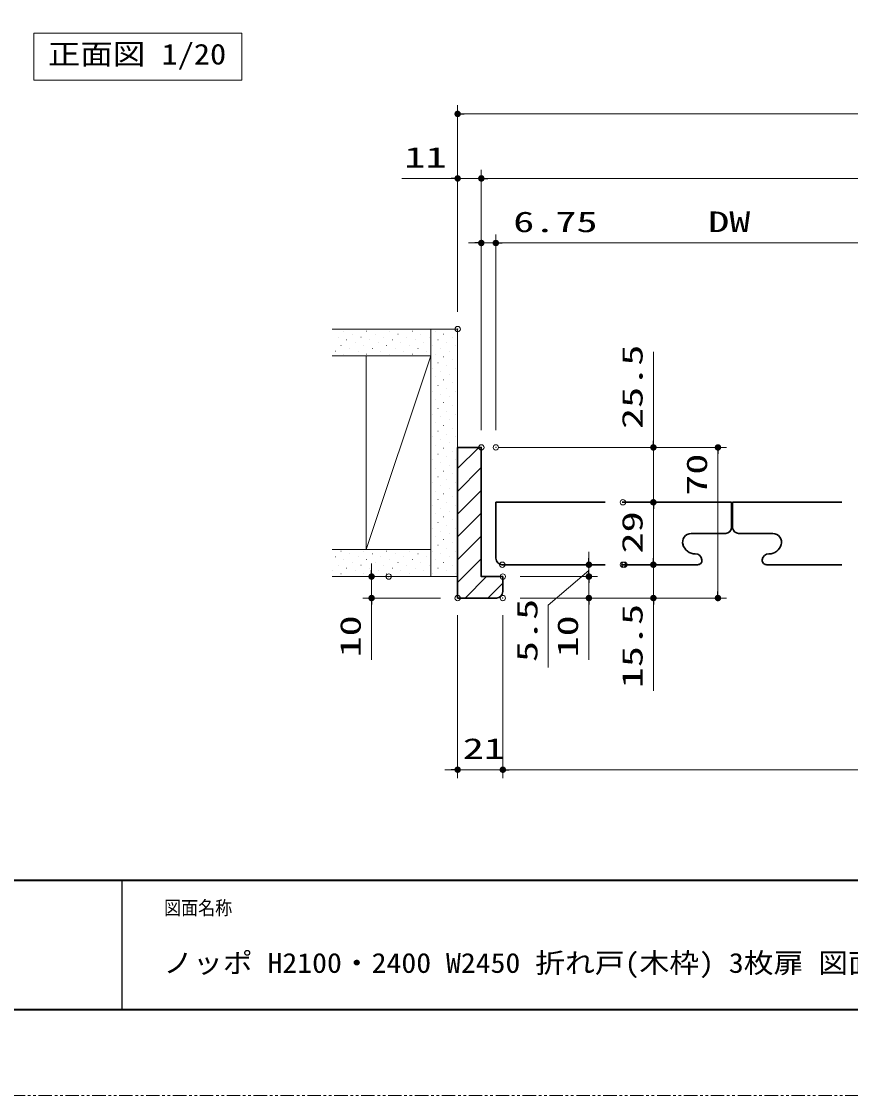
# Model space of a CAD drawing. Units: millimetres, scale not verified. Extents: x -1306 to 1306, y -607 to 607.
# Drawn here: x -939.6 to -554.3, y -594 to -94.9 of the extents above; entities that cross this region are included whole.
import ezdxf
from ezdxf.enums import TextEntityAlignment as Align

# ---------------------------------------------------------------- set-up
doc = ezdxf.new("R2010")
doc.units = ezdxf.units.MM
doc.header["$LTSCALE"] = 5
doc.header["$PDMODE"] = 32
doc.header["$PDSIZE"] = 2.5
doc.linetypes.add('USER1', pattern=[2.5, 1.25, -0.25, 0.25, -0.25, 0.25, -0.25])
for name, color, linetype, lineweight in [('0-1_線(黄)', 2, 'Continuous', 15), ('0-3_陰線', 4, 'USER1', 9), ('0-D_線(白)', 7, 'Continuous', 30), ('1-1_寸法線', 3, 'Continuous', 13), ('1-2_ハッチング', 6, 'Continuous', 9), ('1-4_DEFPOINTS', 7, 'Continuous', 5), ('1-5_0', 3, 'Continuous', 25), ('1-7_図面枠', 7, 'Continuous', 35)]:
    doc.layers.add(name, color=color, linetype=linetype, lineweight=lineweight)
doc.styles.add('ＭＳ ゴシック', font='')
doc.styles.get('ＭＳ ゴシック').set_extended_font_data('MS Gothic')

# ---------------------------------------------------------------- blocks, each defined once
blk = doc.blocks.new('_DOT')
at = {"layer": '1-5_0'}
blk.add_line((-2.5, 0), (-5, 0), dxfattribs=at)
for points in [[(0, 0), (-2.5, 0), (-2.48, 0.313)], [(0, 0), (-2.48, -0.313), (-2.5, 0)], [(0, 0), (-2.48, 0.313), (-2.421, 0.622)], [(0, 0), (-2.421, -0.622), (-2.48, -0.313)], [(0, 0), (-2.421, 0.622), (-2.324, 0.92)], [(0, 0), (-2.324, -0.92), (-2.421, -0.622)], [(0, 0), (-2.324, 0.92), (-2.191, 1.204)], [(0, 0), (-2.191, -1.204), (-2.324, -0.92)], [(0, 0), (-2.191, 1.204), (-2.023, 1.469)], [(0, 0), (-2.023, -1.469), (-2.191, -1.204)], [(0, 0), (-2.023, 1.469), (-1.822, 1.711)], [(0, 0), (-1.822, -1.711), (-2.023, -1.469)], [(0, 0), (-1.822, 1.711), (-1.594, 1.926)], [(0, 0), (-1.594, -1.926), (-1.822, -1.711)], [(0, 0), (-1.594, 1.926), (-1.34, 2.111)], [(0, 0), (-1.34, -2.111), (-1.594, -1.926)], [(0, 0), (-1.34, 2.111), (-1.064, 2.262)], [(0, 0), (-1.064, -2.262), (-1.34, -2.111)], [(0, 0), (-1.064, 2.262), (-0.773, 2.378)], [(0, 0), (-0.773, -2.378), (-1.064, -2.262)], [(0, 0), (-0.773, 2.378), (-0.468, 2.456)], [(0, 0), (-0.468, -2.456), (-0.773, -2.378)], [(0, 0), (-0.468, 2.456), (-0.157, 2.495)], [(0, 0), (-0.157, -2.495), (-0.468, -2.456)], [(0, 0), (-0.157, 2.495), (0.157, 2.495)], [(0, 0), (0.157, -2.495), (-0.157, -2.495)], [(0, 0), (0.157, 2.495), (0.468, 2.456)], [(0, 0), (0.468, 2.456), (0.773, 2.378)], [(0, 0), (0.773, 2.378), (1.064, 2.262)], [(0, 0), (1.064, 2.262), (1.34, 2.111)], [(0, 0), (1.34, 2.111), (1.594, 1.926)], [(0, 0), (1.594, 1.926), (1.822, 1.711)], [(0, 0), (1.822, 1.711), (2.023, 1.469)], [(0, 0), (2.023, 1.469), (2.191, 1.204)], [(0, 0), (2.191, 1.204), (2.324, 0.92)], [(0, 0), (2.324, 0.92), (2.421, 0.622)], [(0, 0), (2.421, 0.622), (2.48, 0.313)], [(0, 0), (2.48, 0.313), (2.5, 0)], [(0, 0), (0.468, -2.456), (0.157, -2.495)], [(0, 0), (0.773, -2.378), (0.468, -2.456)], [(0, 0), (1.064, -2.262), (0.773, -2.378)], [(0, 0), (1.34, -2.111), (1.064, -2.262)], [(0, 0), (1.594, -1.926), (1.34, -2.111)], [(0, 0), (1.822, -1.711), (1.594, -1.926)], [(0, 0), (2.023, -1.469), (1.822, -1.711)], [(0, 0), (2.191, -1.204), (2.023, -1.469)], [(0, 0), (2.324, -0.92), (2.191, -1.204)], [(0, 0), (2.421, -0.622), (2.324, -0.92)], [(0, 0), (2.48, -0.313), (2.421, -0.622)], [(0, 0), (2.5, 0), (2.48, -0.313)]]:
    blk.add_solid(points, dxfattribs=at)

msp = doc.modelspace()

# ---------------------------------------------------------------- linework, layer by layer
at = {"layer": '0-1_線(黄)'}
for p, q in [((-795.276, -237.831), (-736.886, -237.831)), ((-749.386, -237.831), (-749.386, -352.831)), ((-736.886, -292.831), (-736.886, -237.831)), ((-795.276, -250.331), (-749.386, -250.331)), ((-779.386, -340.331), (-749.386, -250.331)), ((-779.386, -250.331), (-779.386, -340.331)), ((-795.276, -340.331), (-749.386, -340.331)), ((-795.276, -352.831), (-736.886, -352.831))]:
    msp.add_line(p, q, dxfattribs=at)
msp.add_lwpolyline([(-933.888, -100.394), (-837.273, -100.394), (-837.273, -122.229), (-933.888, -122.229)], close=True, dxfattribs=at)
at = {"layer": '0-3_陰線'}
msp.add_line((387.036, -594), (-1292.964, -594), dxfattribs=at)
at = {"layer": '0-D_線(白)'}
for p, q in [((-736.886, -292.831), (-725.886, -292.831)), ((-719.131, -344.332), (-719.136, -318.331)), ((-719.136, -318.331), (-668.334, -318.331)), ((-660.334, -318.331), (-609.549, -318.331)), ((-609.549, -318.331), (-609.549, -330.366)), ((-609.049, -318.331), (-609.049, -330.366)), ((-558.257, -318.331), (-609.049, -318.331)), ((-612.248, -332.831), (-628.322, -332.831)), ((-606.35, -332.831), (-590.309, -332.831)), ((-736.886, -340.331), (-736.886, -352.831)), ((-716.131, -347.331), (-668.334, -347.331)), ((-660.334, -347.331), (-632.299, -347.331)), ((-632.299, -347.331), (-625.42, -347.331)), ((-586.332, -347.331), (-593.21, -347.331)), ((-558.257, -347.331), (-586.332, -347.331)), ((-715.886, -359.831), (-715.886, -352.831))]:
    msp.add_line(p, q, dxfattribs=at)
for points in [[(-736.886, -292.831), (-736.886, -362.831), (-718.886, -362.831)], [(-715.886, -352.831), (-725.886, -352.831), (-725.886, -292.831)]]:
    msp.add_lwpolyline(points, dxfattribs=at)
for centre, radius, start, end in [((-628.299, -336.831), 4, 90.20752, 197.76294), ((-612.503, -329.842), 3, 274.86949, 349.92817), ((-606.095, -329.842), 3, 190.07183, 265.13051), ((-590.332, -336.831), 4, 342.23706, 89.79248), ((-626.362, -336.331), 6, 195.04154, 268.99496), ((-592.268, -336.331), 6, 271.00504, 344.95846), ((-716.131, -344.331), 3, 180.01273, 270), ((-626.298, -345.331), 3, 4.05402, 93.19439), ((-592.332, -345.331), 3, 86.80561, 175.94598), ((-625.299, -345.331), 2, 266.51721, 6.16759), ((-593.332, -345.331), 2, 173.83241, 273.48279), ((-718.886, -359.831), 3, 270, 0)]:
    msp.add_arc(centre, radius, start, end, dxfattribs=at)
at = {"layer": '1-1_寸法線'}
for p, q in [((-736.886, -229.831), (-736.886, -133.831)), ((-733.886, -137.831), (-40.84, -137.831)), ((-736.886, -229.831), (-736.886, -163.831)), ((-725.886, -284.831), (-725.886, -163.831)), ((-725.886, -284.831), (-725.886, -163.831)), ((-739.886, -167.831), (-762.791, -167.831)), ((-725.886, -167.831), (-736.886, -167.831)), ((-722.886, -167.831), (-719.886, -167.831)), ((-51.84, -167.831), (-722.886, -167.831)), ((-725.886, -284.831), (-725.886, -193.831)), ((-719.136, -284.831), (-719.136, -193.831)), ((-719.136, -284.831), (-719.136, -193.831)), ((-728.886, -197.831), (-731.886, -197.831)), ((-725.886, -197.831), (-719.136, -197.831)), ((-716.136, -197.831), (-675.136, -197.831)), ((-502.329, -197.831), (-716.136, -197.831)), ((-645.886, -289.831), (-645.886, -248.355)), ((-717.886, -292.831), (-641.886, -292.831)), ((-717.886, -292.831), (-611.886, -292.831)), ((-645.886, -318.331), (-645.886, -292.831)), ((-615.886, -295.831), (-615.886, -359.831)), ((-652.084, -318.331), (-641.886, -318.331)), ((-652.084, -318.331), (-641.886, -318.331)), ((-645.886, -321.331), (-645.886, -344.331)), ((-645.886, -321.331), (-645.886, -324.331)), ((-675.886, -344.331), (-675.886, -341.331)), ((-645.886, -344.331), (-645.886, -341.331)), ((-776.886, -349.831), (-776.886, -346.831)), ((-708.131, -347.331), (-671.886, -347.331)), ((-675.886, -349.831), (-675.886, -346.831)), ((-675.886, -347.331), (-675.886, -352.831)), ((-675.886, -347.331), (-675.886, -352.831)), ((-652.084, -347.331), (-641.886, -347.331)), ((-651.404, -347.331), (-641.886, -347.331)), ((-645.886, -347.331), (-645.886, -362.831)), ((-776.918, -352.831), (-780.886, -352.831)), ((-776.886, -352.831), (-776.886, -362.831)), ((-707.886, -352.831), (-671.886, -352.831)), ((-707.886, -352.831), (-671.886, -352.831)), ((-675.886, -352.831), (-675.886, -362.831)), ((-675.886, -355.831), (-675.886, -358.831)), ((-744.886, -362.831), (-780.886, -362.831)), ((-707.886, -362.831), (-641.886, -362.831)), ((-707.886, -362.831), (-611.886, -362.831)), ((-707.886, -362.831), (-671.886, -362.831)), ((-776.886, -365.831), (-776.886, -391.593)), ((-675.886, -365.831), (-675.886, -391.593)), ((-645.886, -365.831), (-645.886, -405.879)), ((-736.886, -370.831), (-736.886, -446.593)), ((-715.886, -370.831), (-715.886, -446.593)), ((-715.886, -370.831), (-715.886, -446.593)), ((-739.886, -442.593), (-742.886, -442.593)), ((-736.886, -442.593), (-715.886, -442.593)), ((-712.886, -442.593), (-709.886, -442.593)), ((-712.886, -442.593), (-290.327, -442.593))]:
    msp.add_line(p, q, dxfattribs=at)
msp.add_lwpolyline([(-675.886, -350.081), (-694.747, -366.201), (-694.747, -395.154)], dxfattribs=at)
at = {"layer": '1-2_ハッチング'}
for p, q in [((-789.807, -238.877), (-789.757, -238.877)), ((-779.2, -238.877), (-779.15, -238.877)), ((-768.594, -238.877), (-768.544, -238.877)), ((-757.987, -238.877), (-757.937, -238.877)), ((-747.38, -238.877), (-747.33, -238.877)), ((-792.458, -241.528), (-792.408, -241.528)), ((-788.481, -242.854), (-788.431, -242.854)), ((-785.829, -240.203), (-785.779, -240.203)), ((-784.504, -244.18), (-784.454, -244.18)), ((-781.852, -241.528), (-781.802, -241.528)), ((-777.874, -242.854), (-777.824, -242.854)), ((-775.223, -240.203), (-775.173, -240.203)), ((-773.897, -244.18), (-773.847, -244.18)), ((-771.245, -241.528), (-771.195, -241.528)), ((-767.268, -242.854), (-767.218, -242.854)), ((-764.616, -240.203), (-764.566, -240.203)), ((-763.29, -244.18), (-763.24, -244.18)), ((-760.639, -241.528), (-760.589, -241.528)), ((-756.661, -242.854), (-756.611, -242.854)), ((-754.01, -240.203), (-753.96, -240.203)), ((-752.684, -244.18), (-752.634, -244.18)), ((-750.032, -241.528), (-749.982, -241.528)), ((-746.055, -242.854), (-746.005, -242.854)), ((-743.403, -240.203), (-743.353, -240.203)), ((-742.077, -244.18), (-742.027, -244.18)), ((-739.425, -241.528), (-739.375, -241.528)), ((-793.784, -248.158), (-793.734, -248.158)), ((-791.133, -245.506), (-791.083, -245.506)), ((-789.807, -249.483), (-789.757, -249.483)), ((-787.155, -246.832), (-787.105, -246.832)), ((-783.178, -248.158), (-783.128, -248.158)), ((-780.526, -245.506), (-780.476, -245.506)), ((-779.2, -249.483), (-779.15, -249.483)), ((-776.549, -246.832), (-776.499, -246.832)), ((-772.571, -248.158), (-772.521, -248.158)), ((-769.919, -245.506), (-769.869, -245.506)), ((-768.594, -249.483), (-768.544, -249.483)), ((-765.942, -246.832), (-765.892, -246.832)), ((-761.964, -248.158), (-761.914, -248.158)), ((-759.313, -245.506), (-759.263, -245.506)), ((-757.987, -249.483), (-757.937, -249.483)), ((-755.335, -246.832), (-755.285, -246.832)), ((-751.358, -248.158), (-751.308, -248.158)), ((-748.706, -245.506), (-748.656, -245.506)), ((-747.38, -249.483), (-747.33, -249.483)), ((-744.729, -246.832), (-744.679, -246.832)), ((-740.751, -248.158), (-740.701, -248.158)), ((-738.1, -245.506), (-738.05, -245.506)), ((-746.055, -253.461), (-746.005, -253.461)), ((-743.403, -250.809), (-743.353, -250.809)), ((-739.425, -252.135), (-739.375, -252.135)), ((-748.706, -256.112), (-748.656, -256.112)), ((-744.729, -257.438), (-744.679, -257.438)), ((-742.077, -254.787), (-742.027, -254.787)), ((-740.751, -258.764), (-740.701, -258.764)), ((-738.1, -256.112), (-738.05, -256.112)), ((-747.38, -260.09), (-747.33, -260.09)), ((-746.055, -264.067), (-746.005, -264.067)), ((-743.403, -261.416), (-743.353, -261.416)), ((-739.425, -262.742), (-739.375, -262.742)), ((-748.706, -266.719), (-748.656, -266.719)), ((-744.729, -268.045), (-744.679, -268.045)), ((-742.077, -265.393), (-742.027, -265.393)), ((-740.751, -269.371), (-740.701, -269.371)), ((-738.1, -266.719), (-738.05, -266.719)), ((-747.38, -270.697), (-747.33, -270.697)), ((-743.403, -272.022), (-743.353, -272.022)), ((-739.425, -273.348), (-739.375, -273.348)), ((-748.706, -277.326), (-748.656, -277.326)), ((-746.055, -274.674), (-746.005, -274.674)), ((-744.729, -278.652), (-744.679, -278.652)), ((-742.077, -276), (-742.027, -276)), ((-738.1, -277.326), (-738.05, -277.326)), ((-747.38, -281.303), (-747.33, -281.303)), ((-743.403, -282.629), (-743.353, -282.629)), ((-740.751, -279.977), (-740.701, -279.977)), ((-739.425, -283.955), (-739.375, -283.955)), ((-748.706, -287.932), (-748.656, -287.932)), ((-746.055, -285.281), (-746.005, -285.281)), ((-744.729, -289.258), (-744.679, -289.258)), ((-742.077, -286.606), (-742.027, -286.606)), ((-738.1, -287.932), (-738.05, -287.932)), ((-747.38, -291.91), (-747.33, -291.91)), ((-743.403, -293.236), (-743.353, -293.236)), ((-740.751, -290.584), (-740.701, -290.584)), ((-736.886, -302.629), (-727.088, -292.831)), ((-748.706, -298.539), (-748.656, -298.539)), ((-746.055, -295.887), (-746.005, -295.887)), ((-742.077, -297.213), (-742.027, -297.213)), ((-739.425, -294.561), (-739.375, -294.561)), ((-738.1, -298.539), (-738.05, -298.539)), ((-747.38, -302.516), (-747.33, -302.516)), ((-744.729, -299.865), (-744.679, -299.865)), ((-743.403, -303.842), (-743.353, -303.842)), ((-740.751, -301.191), (-740.701, -301.191)), ((-736.886, -313.236), (-725.886, -302.236)), ((-748.706, -309.146), (-748.656, -309.146)), ((-746.055, -306.494), (-746.005, -306.494)), ((-742.077, -307.82), (-742.027, -307.82)), ((-739.425, -305.168), (-739.375, -305.168)), ((-738.1, -309.146), (-738.05, -309.146)), ((-747.38, -313.123), (-747.33, -313.123)), ((-744.729, -310.471), (-744.679, -310.471)), ((-740.751, -311.797), (-740.701, -311.797)), ((-736.886, -323.842), (-725.886, -312.842)), ((-746.055, -317.1), (-746.005, -317.1)), ((-743.403, -314.449), (-743.353, -314.449)), ((-742.077, -318.426), (-742.027, -318.426)), ((-739.425, -315.775), (-739.375, -315.775)), ((-748.706, -319.752), (-748.656, -319.752)), ((-747.38, -323.73), (-747.33, -323.73)), ((-744.729, -321.078), (-744.679, -321.078)), ((-740.751, -322.404), (-740.701, -322.404)), ((-738.1, -319.752), (-738.05, -319.752)), ((-736.886, -334.449), (-725.886, -323.449)), ((-746.055, -327.707), (-746.005, -327.707)), ((-743.403, -325.055), (-743.353, -325.055)), ((-742.077, -329.033), (-742.027, -329.033)), ((-739.425, -326.381), (-739.375, -326.381)), ((-748.706, -330.359), (-748.656, -330.359)), ((-747.38, -334.336), (-747.33, -334.336)), ((-744.729, -331.685), (-744.679, -331.685)), ((-740.751, -333.01), (-740.701, -333.01)), ((-738.1, -330.359), (-738.05, -330.359)), ((-736.886, -345.055), (-725.886, -334.055)), ((-746.055, -338.314), (-746.005, -338.314)), ((-743.403, -335.662), (-743.353, -335.662)), ((-739.425, -336.988), (-739.375, -336.988)), ((-793.784, -343.617), (-793.734, -343.617)), ((-791.133, -340.965), (-791.083, -340.965)), ((-787.155, -342.291), (-787.105, -342.291)), ((-783.178, -343.617), (-783.128, -343.617)), ((-780.526, -340.965), (-780.476, -340.965)), ((-776.549, -342.291), (-776.499, -342.291)), ((-772.571, -343.617), (-772.521, -343.617)), ((-769.919, -340.965), (-769.869, -340.965)), ((-765.942, -342.291), (-765.892, -342.291)), ((-761.964, -343.617), (-761.914, -343.617)), ((-759.313, -340.965), (-759.263, -340.965)), ((-755.335, -342.291), (-755.285, -342.291)), ((-751.358, -343.617), (-751.308, -343.617)), ((-748.706, -340.965), (-748.656, -340.965)), ((-744.729, -342.291), (-744.679, -342.291)), ((-742.077, -339.639), (-742.027, -339.639)), ((-740.751, -343.617), (-740.701, -343.617)), ((-738.1, -340.965), (-738.05, -340.965)), ((-792.458, -347.594), (-792.408, -347.594)), ((-789.807, -344.943), (-789.757, -344.943)), ((-788.481, -348.92), (-788.431, -348.92)), ((-785.829, -346.269), (-785.779, -346.269)), ((-781.852, -347.594), (-781.802, -347.594)), ((-779.2, -344.943), (-779.15, -344.943)), ((-777.874, -348.92), (-777.824, -348.92)), ((-775.223, -346.269), (-775.173, -346.269)), ((-771.245, -347.594), (-771.195, -347.594)), ((-768.594, -344.943), (-768.544, -344.943)), ((-767.268, -348.92), (-767.218, -348.92)), ((-764.616, -346.269), (-764.566, -346.269)), ((-760.639, -347.594), (-760.589, -347.594)), ((-757.987, -344.943), (-757.937, -344.943)), ((-756.661, -348.92), (-756.611, -348.92)), ((-754.01, -346.269), (-753.96, -346.269)), ((-750.032, -347.594), (-749.982, -347.594)), ((-747.38, -344.943), (-747.33, -344.943)), ((-746.055, -348.92), (-746.005, -348.92)), ((-743.403, -346.269), (-743.353, -346.269)), ((-739.425, -347.594), (-739.375, -347.594)), ((-736.886, -355.662), (-725.886, -344.662)), ((-795.11, -350.246), (-795.06, -350.246)), ((-791.133, -351.572), (-791.083, -351.572)), ((-784.504, -350.246), (-784.454, -350.246)), ((-780.526, -351.572), (-780.476, -351.572)), ((-773.897, -350.246), (-773.847, -350.246)), ((-769.919, -351.572), (-769.869, -351.572)), ((-763.29, -350.246), (-763.24, -350.246)), ((-759.313, -351.572), (-759.263, -351.572)), ((-752.684, -350.246), (-752.634, -350.246)), ((-748.706, -351.572), (-748.656, -351.572)), ((-742.077, -350.246), (-742.027, -350.246)), ((-738.1, -351.572), (-738.05, -351.572)), ((-733.449, -362.831), (-723.449, -352.831)), ((-722.842, -362.831), (-715.886, -355.875))]:
    msp.add_line(p, q, dxfattribs=at)
at = {"layer": '1-4_DEFPOINTS'}
for p in [(-725.886, -167.831), (-719.136, -197.831), (-736.886, -237.831), (-725.886, -292.831), (-725.886, -292.831), (-719.136, -292.831), (-660.084, -318.331), (-645.886, -318.331), (-716.131, -347.331), (-660.084, -347.331), (-659.404, -347.331), (-645.886, -347.331), (-768.918, -352.831), (-715.886, -352.831), (-675.886, -352.831), (-675.886, -352.831), (-776.886, -362.831), (-736.886, -362.831), (-736.886, -362.831), (-715.886, -362.831), (-715.886, -362.831), (-645.886, -362.831), (-615.886, -362.831), (-715.886, -442.593)]:
    msp.add_point(p, dxfattribs=at)
at = {"layer": '1-5_0', "color": 7}
msp.add_line((-892.964, -494), (-892.964, -554), dxfattribs=at)
msp.add_line((-892.964, -494), (-892.964, -554), dxfattribs=at)
at = {"layer": '1-7_図面枠'}
msp.add_line((-1252.964, -494), (347.036, -494), dxfattribs=at)
msp.add_lwpolyline([(-1252.964, -554), (347.036, -554), (347.036, 554), (-1252.964, 554)], close=True, dxfattribs=at)

# ---------------------------------------------------------------- block references
at = {"layer": '1-1_寸法線', "xscale": 0.6, "yscale": 0.6}
for p, rotation in [((-736.886, -137.831), 180), ((-725.886, -167.831), 180), ((-725.886, -167.831), 180), ((-719.136, -197.831), 180), ((-719.136, -197.831), 180), ((-645.886, -292.831), 270), ((-615.886, -292.831), 90), ((-645.886, -318.331), 90), ((-645.886, -318.331), 90), ((-675.886, -347.331), 270), ((-645.886, -347.331), 270), ((-645.886, -347.331), 270), ((-776.886, -352.831), 270), ((-675.886, -352.831), 270), ((-675.886, -352.831), 90), ((-776.886, -362.831), 90), ((-675.886, -362.831), 90), ((-645.886, -362.831), 90), ((-615.886, -362.831), 270), ((-715.886, -442.593), 180), ((-715.886, -442.593), 180)]:
    msp.add_blockref('_DOT', p, dxfattribs=dict(at, rotation=rotation))
for p in [(-736.886, -167.831), (-725.886, -197.831), (-736.886, -442.593)]:
    msp.add_blockref('_DOT', p, dxfattribs=at)

# ---------------------------------------------------------------- texts
at = {"layer": '0-1_線(黄)', "style": 'ＭＳ ゴシック', "width": 1.15}
msp.add_text('正面図 1/20', height=9.621, dxfattribs=at).set_placement((-927.37, -117.773), align=Align.BOTTOM_LEFT)
at = {"layer": '1-1_寸法線', "style": 'ＭＳ ゴシック', "width": 1.5}
for s, p in [('11', (-761.648, -165.681)), ('6.75', (-711.041, -195.681)), ('DW', (-620.423, -195.681)), ('21', (-734.482, -440.443))]:
    msp.add_text(s, height=9.604, dxfattribs=at).set_placement(p, align=Align.BOTTOM_LEFT)
for s, p in [('25.5', (-648.036, -284.26)), ('70', (-618.036, -315.307)), ('29', (-648.036, -342.117)), ('5.5', (-696.897, -392.582)), ('15.5', (-648.036, -404.736)), ('10', (-779.036, -390.45)), ('10', (-678.036, -390.45))]:
    msp.add_text(s, height=9.604, rotation=90, dxfattribs=at).set_placement(p, align=Align.BOTTOM_LEFT)
at = {"layer": '1-7_図面枠', "style": 'ＭＳ ゴシック'}
for s, height, width, p in [('図面名称', 6.452, 0.9, (-873.367, -511.963)), ('ノッポ H2100・2400 W2450 折れ戸(木枠) 3枚扉 図面', 9.236, 1.1, (-873.76, -539.776))]:
    msp.add_text(s, height=height, dxfattribs=dict(at, width=width)).set_placement(p, align=Align.BOTTOM_LEFT)

doc.saveas('drawing.dxf')
